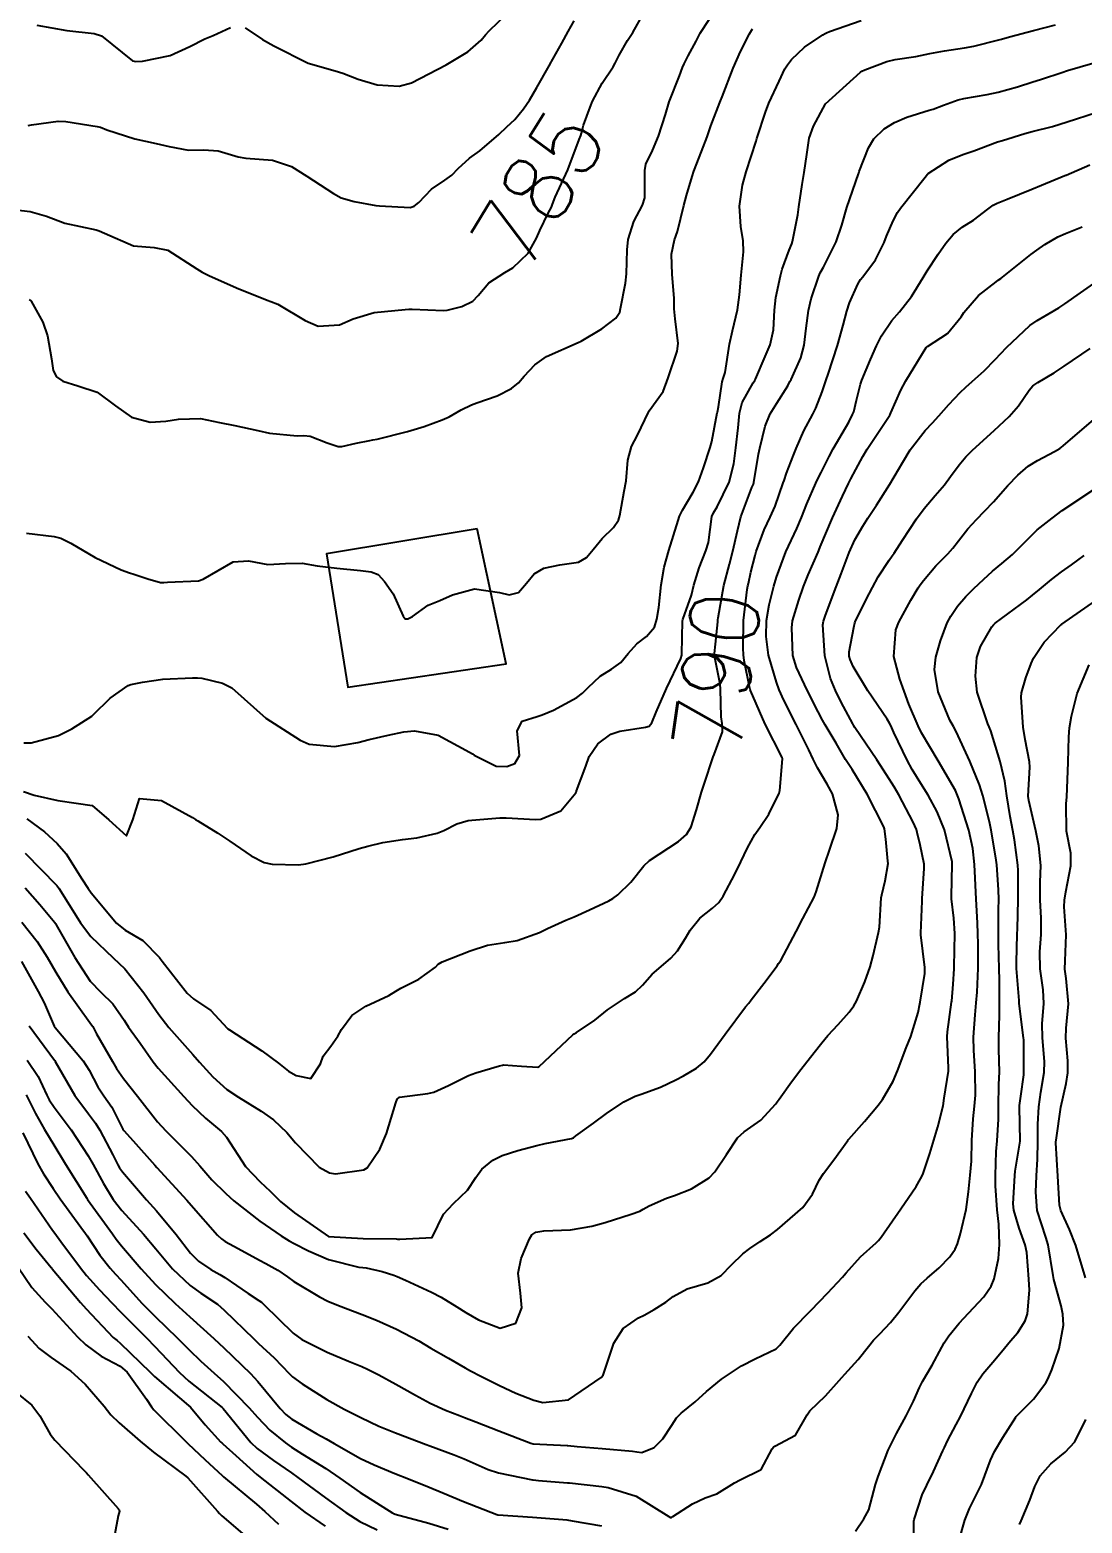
# Model space of a CAD drawing. Header units: metres. Extents: x 307586 to 320046, y 7427249 to 7434250.
# Drawn here: x 319297 to 319358, y 7429459.5 to 7429546.1 of the extents above; entities that cross this region are included whole.
import ezdxf
from ezdxf.enums import TextEntityAlignment as Align

# ---------------------------------------------------------------- set-up
doc = ezdxf.new("R2010")
doc.units = ezdxf.units.M
doc.header["$MEASUREMENT"] = 0
for name, color, linetype in [('Cotas', 45, 'Continuous'), ('Curvas de Nivel 1m', 11, 'Continuous'), ('Curvas de Nivel 5m', 15, 'Continuous'), ('Edificações', 30, 'Continuous')]:
    doc.layers.add(name, color=color, linetype=linetype)
doc.styles.add('Style-STANDARD', font='STANDARD.shx')

msp = doc.modelspace()

# ---------------------------------------------------------------- linework, layer by layer
at = {"layer": 'Curvas de Nivel 1m', "flags": 128}
for points, elevation in [([(319309.501, 7429546.205), (319310.501, 7429545.524), (319311.163, 7429545.165), (319313.153, 7429544.16), (319314.712, 7429543.7), (319315.147, 7429543.564), (319316.046, 7429543.219), (319317.141, 7429542.889), (319318.422, 7429542.815), (319319.142, 7429543.004), (319321.153, 7429544.06), (319322.394, 7429544.818), (319323.175, 7429545.49), (319323.425, 7429545.79), (319323.632, 7429546.033), (319325.198, 7429547.541)], 783), ([(319296.677, 7429504.755), (319297.086, 7429504.753), (319298.681, 7429505.17), (319299.445, 7429505.552), (319300.614, 7429506.301), (319300.658, 7429506.336), (319300.694, 7429506.372), (319301.671, 7429507.328), (319302.72, 7429508.075), (319302.867, 7429508.132), (319303.548, 7429508.268), (319304.725, 7429508.432), (319306.448, 7429508.51), (319306.726, 7429508.512), (319306.99, 7429508.491), (319308.188, 7429508.208), (319308.719, 7429507.935), (319310.693, 7429506.18), (319312.68, 7429504.894), (319313.202, 7429504.676), (319314.677, 7429504.542), (319316.029, 7429504.767), (319316.681, 7429504.936), (319317.782, 7429505.192), (319318.686, 7429505.381), (319319.317, 7429505.443), (319320.69, 7429505.185), (319322.504, 7429504.214), (319322.674, 7429504.099), (319322.76, 7429504.039), (319324.038, 7429503.391), (319324.667, 7429503.371), (319325.13, 7429503.544), (319325.39, 7429504.003), (319325.25, 7429505.449), (319325.55, 7429506.002), (319326.423, 7429506.276), (319326.707, 7429506.36), (319327.366, 7429506.637), (319328.717, 7429507.379), (319329.049, 7429507.627), (319329.38, 7429507.953), (319330.074, 7429508.602), (319330.734, 7429509.01), (319331.262, 7429509.411), (319331.695, 7429509.93), (319332.191, 7429510.486), (319332.758, 7429510.904), (319333.221, 7429511.458), (319333.359, 7429511.911), (319333.46, 7429512.59), (319333.595, 7429513.908), (319333.777, 7429514.936), (319334.055, 7429515.902), (319334.58, 7429517.634), (319334.673, 7429517.893), (319334.846, 7429518.231), (319335.453, 7429519.288), (319335.766, 7429519.881), (319336.056, 7429520.698), (319336.436, 7429521.875), (319336.544, 7429522.226), (319336.858, 7429523.871), (319336.867, 7429523.917), (319336.918, 7429524.233), (319337.132, 7429525.675), (319337.189, 7429525.866), (319337.303, 7429526.221), (319337.567, 7429527.861), (319337.737, 7429528.625), (319338.025, 7429529.854), (319338.134, 7429530.714), (319338.241, 7429531.852), (319338.382, 7429533.205), (319338.362, 7429533.85), (319338.221, 7429534.676), (319338.145, 7429535.854), (319338.312, 7429537.088), (319338.525, 7429537.848), (319339.101, 7429539.632), (319339.153, 7429539.789), (319339.165, 7429539.839), (319339.641, 7429541.319), (319339.841, 7429541.833), (319340.434, 7429543.115), (319340.77, 7429543.826), (319340.917, 7429544.063), (319341.161, 7429544.356), (319341.914, 7429545.07), (319342.971, 7429545.802), (319343.104, 7429545.881), (319343.184, 7429545.914), (319343.368, 7429545.98), (319345.191, 7429546.623)], 788), ([(319296.914, 7429540.544), (319297.106, 7429540.567), (319298.663, 7429540.781), (319299.109, 7429540.766), (319300.925, 7429540.483), (319301.105, 7429540.439), (319301.476, 7429540.296), (319303.098, 7429539.772), (319304.331, 7429539.497), (319305.094, 7429539.325), (319306.214, 7429539.116), (319307.092, 7429539.122), (319307.93, 7429539.06), (319309.088, 7429538.726), (319309.543, 7429538.651), (319311.086, 7429538.524), (319312.173, 7429538.169), (319313.074, 7429537.598), (319314.608, 7429536.589), (319315.056, 7429536.348), (319315.812, 7429536.122), (319317.06, 7429535.903), (319317.288, 7429535.878), (319319.059, 7429535.79), (319319.284, 7429535.854), (319319.559, 7429536.075), (319320.289, 7429536.849), (319321.076, 7429537.376), (319321.48, 7429537.655), (319321.847, 7429538.052), (319322.496, 7429538.639), (319323.093, 7429539.061), (319324.195, 7429540.024), (319324.662, 7429540.464), (319325.116, 7429540.891), (319325.635, 7429541.495), (319325.965, 7429542.002), (319326.392, 7429542.746), (319327.109, 7429543.99), (319327.126, 7429544.017), (319327.154, 7429544.066), (319327.842, 7429545.314), (319328.216, 7429545.98), (319328.566, 7429546.599)], 784), ([(319296.984, 7429530.449), (319297.088, 7429530.348), (319297.77, 7429529.137), (319298.034, 7429528.334), (319298.264, 7429527.009), (319298.363, 7429526.329), (319298.561, 7429525.958), (319298.927, 7429525.708), (319299.79, 7429525.445), (319300.921, 7429525.086), (319301.983, 7429524.289), (319302.906, 7429523.63), (319303.986, 7429523.346), (319304.904, 7429523.388), (319305.634, 7429523.515), (319306.906, 7429523.549), (319308.016, 7429523.325), (319308.902, 7429523.148), (319310.226, 7429522.86), (319310.898, 7429522.702), (319312.514, 7429522.547), (319312.897, 7429522.567), (319313.266, 7429522.523), (319314.254, 7429522.14), (319314.89, 7429521.922), (319315.097, 7429521.921), (319315.932, 7429522.12), (319316.73, 7429522.276), (319316.895, 7429522.304), (319317.149, 7429522.359), (319318.9, 7429522.802), (319319.877, 7429523.096), (319320.907, 7429523.466), (319321.312, 7429523.653), (319322.014, 7429524.049), (319322.617, 7429524.344), (319322.919, 7429524.454), (319324.091, 7429524.856), (319324.932, 7429525.285), (319325.334, 7429525.609), (319325.668, 7429526.003), (319326.282, 7429526.664), (319326.954, 7429527.141), (319328.803, 7429527.962), (319328.964, 7429528.036), (319330.171, 7429528.748), (319330.977, 7429529.358), (319331.199, 7429529.719), (319331.256, 7429529.937), (319331.546, 7429531.393), (319331.601, 7429531.934), (319331.631, 7429533.33), (319331.689, 7429533.933), (319332.011, 7429534.967), (319332.53, 7429535.925), (319332.648, 7429536.343), (319332.653, 7429537.924), (319332.719, 7429538.291), (319333.095, 7429539.089), (319333.456, 7429539.915), (319333.848, 7429541.183), (319334.06, 7429541.906), (319334.658, 7429543.408), (319334.846, 7429543.895), (319334.93, 7429544.12), (319335.163, 7429544.575), (319335.628, 7429545.433), (319335.873, 7429545.883), (319336.394, 7429546.675)], 786), ([(319296.646, 7429501.918), (319297.272, 7429501.712), (319298.639, 7429501.401), (319299.704, 7429501.242), (319300.635, 7429501.107), (319301.588, 7429500.29), (319302.614, 7429499.356), (319302.987, 7429500.275), (319303.382, 7429501.528), (319304.64, 7429501.409), (319306.438, 7429500.419), (319306.624, 7429500.306), (319306.752, 7429500.228), (319307.917, 7429499.512), (319308.611, 7429499.039), (319309.834, 7429498.188), (319310.597, 7429497.801), (319311.06, 7429497.711), (319312.596, 7429497.677), (319313.019, 7429497.731), (319314.603, 7429498.13), (319316.108, 7429498.615), (319316.609, 7429498.754), (319317.476, 7429498.962), (319318.614, 7429499.143), (319319.453, 7429499.233), (319320.617, 7429499.507), (319321.003, 7429499.672), (319321.761, 7429500.049), (319322.421, 7429500.247), (319322.626, 7429500.265), (319324.251, 7429500.393), (319324.629, 7429500.405), (319326.325, 7429500.296), (319326.628, 7429500.313), (319327.795, 7429500.813), (319328.651, 7429501.846), (319328.688, 7429501.924), (319328.701, 7429501.96), (319329.23, 7429503.391), (319329.437, 7429503.952), (319329.937, 7429504.695), (319330.693, 7429505.258), (319331.203, 7429505.428), (319332.699, 7429505.654), (319332.901, 7429505.716), (319333.068, 7429505.915), (319333.319, 7429506.521), (319333.912, 7429507.902), (319334.74, 7429509.639), (319334.804, 7429509.828), (319334.807, 7429509.889), (319334.849, 7429511.812), (319334.864, 7429511.889), (319335.355, 7429513.317), (319335.503, 7429513.883), (319335.8, 7429514.888), (319336.2, 7429515.876), (319336.337, 7429516.365), (319336.542, 7429517.873), (319336.629, 7429518.088), (319336.849, 7429518.431), (319337.538, 7429519.86), (319337.817, 7429520.918), (319337.936, 7429521.854), (319338.057, 7429523.006), (319338.144, 7429523.852), (319338.301, 7429524.471), (319338.94, 7429525.625), (319339.03, 7429525.751), (319339.078, 7429525.839), (319339.639, 7429527.15), (319339.917, 7429527.83), (319340.104, 7429528.696), (319340.175, 7429529.828), (319340.254, 7429530.567), (319340.512, 7429531.825), (319340.622, 7429532.218), (319341.028, 7429533.318), (319341.175, 7429533.675), (319341.22, 7429533.818), (319341.518, 7429535.353), (319341.587, 7429535.815), (319341.769, 7429537.12), (319341.892, 7429537.812), (319342.038, 7429538.866), (319342.183, 7429539.809), (319342.423, 7429540.497), (319343.133, 7429541.8), (319345.152, 7429543.636), (319345.233, 7429543.689), (319345.413, 7429543.767), (319346.675, 7429544.24), (319347.162, 7429544.357), (319348.355, 7429544.543), (319349.168, 7429544.703), (319350.016, 7429544.871), (319351.173, 7429545.044), (319351.726, 7429545.143), (319353.18, 7429545.502), (319353.319, 7429545.54), (319353.786, 7429545.671), (319355.187, 7429546.044), (319356.447, 7429546.381)], 789), ([(319296.821, 7429516.897), (319298.435, 7429516.709), (319298.817, 7429516.613), (319299.391, 7429516.314), (319300.805, 7429515.491), (319302.305, 7429514.778), (319302.796, 7429514.601), (319303.044, 7429514.525), (319303.855, 7429514.264), (319304.588, 7429514.05), (319304.791, 7429514.039), (319304.987, 7429514.052), (319306.792, 7429514.134), (319307.068, 7429514.226), (319308.803, 7429515.249), (319309.694, 7429515.301), (319310.802, 7429515.078), (319311.835, 7429515.138), (319312.803, 7429515.16), (319313.663, 7429515.008), (319314.8, 7429514.867), (319316.184, 7429514.731), (319316.798, 7429514.667), (319317.194, 7429514.501), (319317.578, 7429514.098), (319318.078, 7429513.382), (319318.651, 7429512.082), (319318.771, 7429511.944), (319318.92, 7429511.929), (319319.184, 7429512.076), (319320.11, 7429512.736), (319320.782, 7429512.993), (319321.511, 7429513.327), (319322.789, 7429513.68), (319324.235, 7429513.466), (319324.786, 7429513.327), (319325.337, 7429513.455), (319325.79, 7429514), (319326.25, 7429514.546), (319326.806, 7429514.872), (319327.726, 7429515.06), (319328.812, 7429515.226), (319329.278, 7429515.493), (319329.66, 7429515.952), (319330.18, 7429516.596), (319330.836, 7429517.223), (319331.125, 7429517.652), (319331.203, 7429517.936), (319331.461, 7429519.33), (319331.582, 7429519.933), (319331.681, 7429521.132), (319331.88, 7429521.93), (319332.238, 7429522.589), (319332.87, 7429523.92), (319332.886, 7429523.947), (319332.914, 7429523.997), (319333.714, 7429525.125), (319334.01, 7429525.904), (319334.521, 7429527.459), (319334.597, 7429527.895), (319334.411, 7429529.332), (319334.358, 7429529.899), (319334.361, 7429530.531), (319334.249, 7429531.901), (319334.193, 7429533.071), (319334.368, 7429533.9), (319334.541, 7429534.397), (319334.924, 7429535.892), (319335.069, 7429536.488), (319335.391, 7429537.575), (319335.496, 7429537.886), (319335.949, 7429539.027), (319336.274, 7429539.878), (319336.479, 7429540.51), (319336.995, 7429541.871), (319337.04, 7429541.965), (319337.136, 7429542.204), (319337.775, 7429543.864), (319338.202, 7429544.825), (319338.715, 7429545.855), (319338.889, 7429546.149)], 787), ([(319297.418, 7429546.348), (319299.17, 7429546.044), (319300.743, 7429545.881), (319301.167, 7429545.73), (319302.974, 7429544.282), (319303.153, 7429544.252), (319303.553, 7429544.274), (319305.156, 7429544.602), (319306.291, 7429545.109), (319307.166, 7429545.557), (319307.644, 7429545.75), (319308.645, 7429546.215)], 783), ([(319296.747, 7429498.348), (319298.575, 7429496.481), (319298.7, 7429496.319), (319298.936, 7429495.95), (319299.957, 7429494.306), (319300.545, 7429493.509), (319301.841, 7429492.287), (319302.523, 7429491.636), (319303.622, 7429490.259), (319304.49, 7429489.004), (319305.078, 7429488.244), (319306.46, 7429486.677), (319306.859, 7429486.224), (319307.619, 7429485.387), (319308.437, 7429484.649), (319309.116, 7429484.193), (319310.425, 7429483.4), (319311.145, 7429482.894), (319311.909, 7429482.158), (319312.404, 7429481.556), (319313.777, 7429480.136), (319314.38, 7429479.809), (319314.74, 7429479.766), (319316.382, 7429479.995), (319316.565, 7429480.107), (319317.3, 7429481.195), (319317.677, 7429482.091), (319318.23, 7429483.882), (319318.306, 7429484.082), (319318.434, 7429484.199), (319320.083, 7429484.417), (319320.437, 7429484.499), (319321.272, 7429484.878), (319322.447, 7429485.451), (319322.867, 7429485.608), (319324.243, 7429486.012), (319324.412, 7429486.062), (319324.464, 7429486.07), (319325.508, 7429486), (319326.462, 7429485.948), (319326.495, 7429485.956), (319326.54, 7429485.989), (319328.481, 7429487.815), (319328.561, 7429487.88), (319328.689, 7429487.958), (319329.768, 7429488.669), (319330.496, 7429489.26), (319331.481, 7429489.925), (319332.112, 7429490.313), (319332.515, 7429490.69), (319333.086, 7429491.342), (319333.729, 7429491.898), (319334.162, 7429492.269), (319334.541, 7429492.688), (319335.02, 7429493.414), (319335.285, 7429493.883), (319335.852, 7429494.588), (319336.572, 7429495.161), (319336.952, 7429495.49), (319337.198, 7429495.861), (319337.868, 7429497.123), (319338.227, 7429497.846), (319338.611, 7429498.664), (319339.032, 7429499.423), (319339.322, 7429499.833), (319339.846, 7429500.617), (319340.445, 7429501.822), (319340.485, 7429501.991), (319340.633, 7429503.82), (319340.606, 7429503.888), (319339.636, 7429505.831), (319338.782, 7429507.78), (319338.763, 7429507.84), (319338.724, 7429507.987), (319338.41, 7429509.515), (319338.372, 7429509.846), (319338.358, 7429510.237), (319338.383, 7429511.846), (319338.585, 7429513.637), (319338.626, 7429513.843), (319338.656, 7429513.981), (319338.805, 7429514.636), (319339.042, 7429515.616), (319339.11, 7429515.837), (319339.581, 7429517.087), (319339.919, 7429517.829), (319340.205, 7429518.471), (319340.679, 7429519.822), (319340.724, 7429519.962), (319340.871, 7429520.39), (319341.276, 7429521.427), (319341.434, 7429521.815), (319341.876, 7429522.838), (319342.386, 7429523.805), (319342.565, 7429524.157), (319342.932, 7429525.095), (319343.115, 7429525.623), (319343.173, 7429525.797), (319343.277, 7429526.126), (319343.83, 7429527.787), (319344.16, 7429528.967), (319344.354, 7429529.779), (319344.515, 7429530.253), (319345.006, 7429531.341), (319345.162, 7429531.618), (319345.281, 7429531.767), (319346.025, 7429532.758), (319346.52, 7429533.755), (319346.666, 7429534.126), (319347.052, 7429535.005), (319347.306, 7429535.5), (319347.471, 7429535.744), (319348.897, 7429537.538), (319349.042, 7429537.721), (319349.083, 7429537.758), (319350.275, 7429538.524), (319351.094, 7429538.851), (319351.728, 7429539.062), (319353.102, 7429539.583), (319353.375, 7429539.676), (319354.686, 7429540.079), (319355.111, 7429540.186), (319356.28, 7429540.479), (319357.124, 7429540.744), (319358.807, 7429541.282)], 791), ([(319296.74, 7429496.347), (319297.595, 7429495.366), (319298.459, 7429494.321), (319298.499, 7429494.267), (319298.552, 7429494.186), (319299.628, 7429492.309), (319300.512, 7429490.936), (319301.123, 7429490.291), (319301.828, 7429489.611), (319302.487, 7429488.673), (319302.743, 7429488.267), (319303.405, 7429487.324), (319304.168, 7429486.253), (319304.449, 7429485.89), (319305.932, 7429484.235), (319306.428, 7429483.714), (319307.191, 7429482.989), (319308.127, 7429482.204), (319308.408, 7429481.881), (319309.519, 7429480.189), (319310.374, 7429479.289), (319310.952, 7429478.755), (319311.536, 7429478.162), (319312.353, 7429477.496), (319314.333, 7429476.13), (319316.332, 7429476.005), (319318.238, 7429475.987), (319318.332, 7429475.976), (319318.45, 7429475.961), (319320.333, 7429476.06), (319320.984, 7429477.42), (319321.573, 7429478.042), (319322.371, 7429478.817), (319322.856, 7429479.547), (319323.213, 7429480.022), (319323.849, 7429480.558), (319324.395, 7429480.818), (319325.3, 7429481.101), (319326.404, 7429481.409), (319326.882, 7429481.507), (319328.41, 7429481.798), (319328.517, 7429481.853), (319328.657, 7429481.958), (319329.681, 7429482.687), (319330.426, 7429483.249), (319331.444, 7429483.925), (319332.099, 7429484.254), (319332.44, 7429484.37), (319333.571, 7429484.774), (319334.453, 7429485.2), (319334.907, 7429485.434), (319335.647, 7429485.878), (319336.093, 7429486.248), (319336.471, 7429486.698), (319337.303, 7429487.858), (319338.499, 7429489.446), (319338.679, 7429489.661), (319338.825, 7429489.837), (319339.56, 7429490.787), (319340.319, 7429491.822), (319340.412, 7429491.943), (319340.536, 7429492.132), (319341.432, 7429493.807), (319341.814, 7429494.552), (319342.461, 7429495.792), (319342.586, 7429496.099), (319343.099, 7429497.793), (319343.353, 7429498.531), (319343.787, 7429499.783), (319343.852, 7429500.564), (319343.523, 7429501.787), (319343.222, 7429502.355), (319342.668, 7429503.305), (319342.412, 7429503.803), (319342.156, 7429504.331), (319341.42, 7429505.813), (319340.717, 7429507.211), (319340.443, 7429507.823), (319340.286, 7429508.265), (319339.827, 7429509.829), (319339.682, 7429510.908), (319339.716, 7429511.831), (319339.864, 7429512.748), (319340.129, 7429513.827), (319340.283, 7429514.342), (319340.823, 7429515.82), (319341.474, 7429517.176), (319341.737, 7429517.811), (319342.048, 7429518.611), (319342.568, 7429519.803), (319342.662, 7429520.006), (319342.872, 7429520.42), (319343.333, 7429521.347), (319343.567, 7429521.79), (319344.47, 7429523.338), (319344.701, 7429523.773), (319344.759, 7429523.928), (319344.926, 7429524.615), (319345.16, 7429525.547), (319345.234, 7429525.767), (319345.743, 7429526.974), (319346.078, 7429527.759), (319346.375, 7429528.35), (319346.978, 7429529.229), (319347.419, 7429529.743), (319348.109, 7429530.62), (319348.788, 7429531.723), (319349.017, 7429532.108), (319349.66, 7429533.081), (319350.103, 7429533.709), (319350.524, 7429534.222), (319351.047, 7429534.635), (319351.695, 7429535.052), (319352.532, 7429535.685), (319352.837, 7429535.91), (319353.066, 7429536.027), (319353.658, 7429536.261), (319355.075, 7429536.848), (319355.641, 7429537.081), (319356.996, 7429537.631), (319357.06, 7429537.654), (319357.083, 7429537.665), (319358.453, 7429538.249)], 792), ([(319296.553, 7429494.35), (319297.435, 7429493.23), (319298.025, 7429492.328), (319298.52, 7429491.451), (319299.216, 7429490.313), (319300.485, 7429488.536), (319300.59, 7429488.404), (319300.665, 7429488.297), (319300.888, 7429487.883), (319301.799, 7429486.28), (319302.043, 7429485.87), (319302.443, 7429485.286), (319303.247, 7429484.262), (319304.418, 7429482.779), (319304.903, 7429482.245), (319306.391, 7429480.768), (319306.873, 7429480.223), (319307.572, 7429479.41), (319308.367, 7429478.614), (319308.834, 7429478.195), (319310.345, 7429477.005), (319311.574, 7429476.161), (319312.044, 7429475.868), (319312.329, 7429475.717), (319313.166, 7429475.3), (319314.32, 7429474.798), (319316.076, 7429474.352), (319316.315, 7429474.328), (319316.514, 7429474.306), (319317.438, 7429474.093), (319318.112, 7429473.884), (319318.31, 7429473.807), (319318.79, 7429473.593), (319320.301, 7429472.905), (319320.851, 7429472.604), (319321.757, 7429472.038), (319322.288, 7429471.719), (319323.017, 7429471.287), (319324.275, 7429470.812), (319325.179, 7429471.102), (319325.537, 7429471.998), (319325.452, 7429472.848), (319325.313, 7429474), (319325.484, 7429474.84), (319325.968, 7429475.994), (319326.11, 7429476.228), (319326.347, 7429476.373), (319326.811, 7429476.446), (319328.348, 7429476.509), (319329.577, 7429476.722), (319330.353, 7429476.942), (319331.86, 7429477.419), (319332.36, 7429477.598), (319332.563, 7429477.706), (319332.904, 7429477.905), (319333.912, 7429478.35), (319334.369, 7429478.499), (319335.369, 7429478.883), (319336.38, 7429479.531), (319336.715, 7429479.865), (319337.382, 7429480.871), (319338.023, 7429481.846), (319338.416, 7429482.185), (319339.377, 7429482.877), (319340.257, 7429483.822), (319340.33, 7429483.925), (319340.437, 7429484.088), (319341.161, 7429485.101), (319341.699, 7429485.801), (319342.473, 7429486.793), (319342.908, 7429487.357), (319343.267, 7429487.782), (319343.859, 7429488.406), (319344.496, 7429489.124), (319344.769, 7429489.498), (319344.92, 7429489.766), (319345.398, 7429490.883), (319345.717, 7429491.758), (319345.884, 7429492.412), (319346.202, 7429493.754), (319346.252, 7429494.059), (319346.36, 7429495.752), (319346.398, 7429495.939), (319346.593, 7429496.753), (319346.752, 7429497.748), (319346.748, 7429497.891), (319346.617, 7429499.164), (319346.543, 7429499.751), (319346.504, 7429499.871), (319345.55, 7429501.761), (319344.667, 7429503.2), (319344.437, 7429503.54), (319344.289, 7429503.776), (319343.739, 7429504.732), (319343.106, 7429505.794), (319342.961, 7429506.052), (319342.71, 7429506.539), (319342.065, 7429507.807), (319341.444, 7429509.105), (319341.239, 7429509.815), (319341.17, 7429511.413), (319341.223, 7429511.816), (319341.576, 7429513.021), (319341.858, 7429513.809), (319342.131, 7429514.479), (319342.693, 7429515.801), (319342.733, 7429515.891), (319342.826, 7429516.118), (319343.541, 7429517.79), (319344.119, 7429519.044), (319344.468, 7429519.776), (319344.594, 7429520.047), (319344.875, 7429520.597), (319345.297, 7429521.356), (319345.54, 7429521.764), (319346.081, 7429522.578), (319346.864, 7429523.75), (319346.88, 7429523.783), (319346.915, 7429523.872), (319347.493, 7429525.184), (319347.784, 7429525.737), (319348.962, 7429527.67), (319348.989, 7429527.694), (319349.03, 7429527.719), (319350.206, 7429528.472), (319350.98, 7429529.443), (319351.079, 7429529.602), (319351.143, 7429529.698), (319352.001, 7429530.687), (319353.01, 7429531.482), (319353.127, 7429531.563), (319353.28, 7429531.676), (319355.027, 7429533.052), (319355.367, 7429533.309), (319355.843, 7429533.642), (319356.593, 7429534.081), (319357.043, 7429534.278), (319358.007, 7429534.657)], 793), ([(319296.529, 7429492.059), (319297.509, 7429490.335), (319297.841, 7429489.674), (319298.436, 7429488.321), (319298.482, 7429488.248), (319300.102, 7429486.304), (319300.448, 7429485.766), (319300.95, 7429484.805), (319301.303, 7429484.287), (319301.765, 7429483.619), (319302.414, 7429482.356), (319302.463, 7429482.27), (319303.002, 7429481.666), (319304.267, 7429480.251), (319304.382, 7429480.126), (319306.108, 7429478.233), (319306.359, 7429477.948), (319307.891, 7429476.207), (319308.117, 7429475.989), (319308.329, 7429475.842), (319309.091, 7429475.427), (319310.319, 7429474.761), (319310.692, 7429474.55), (319311.385, 7429474.164), (319311.942, 7429473.788), (319312.307, 7429473.517), (319313.799, 7429472.634), (319314.295, 7429472.384), (319314.909, 7429472.124), (319316.285, 7429471.594), (319317.112, 7429471.266), (319318.273, 7429470.755), (319319.554, 7429470.067), (319320.259, 7429469.658), (319321.28, 7429469.071), (319322.248, 7429468.516), (319322.555, 7429468.336), (319323.155, 7429468.021), (319324.235, 7429467.482), (319325.184, 7429467.05), (319326.229, 7429466.634), (319326.737, 7429466.491), (319328.23, 7429466.659), (319330.132, 7429467.941), (319330.244, 7429468.081), (319330.862, 7429469.931), (319331.403, 7429470.796), (319332.285, 7429471.399), (319332.624, 7429471.57), (319333.2, 7429471.901), (319333.873, 7429472.319), (319334.301, 7429472.648), (319335.102, 7429473.085), (319336.309, 7429473.436), (319337.079, 7429473.859), (319337.685, 7429474.487), (319338.332, 7429475.111), (319338.749, 7429475.423), (319339.35, 7429475.83), (319339.946, 7429476.225), (319340.35, 7429476.53), (319341.811, 7429477.798), (319342.371, 7429478.574), (319342.769, 7429479.396), (319343.008, 7429479.784), (319343.61, 7429480.562), (319344.412, 7429481.689), (319344.447, 7429481.735), (319344.473, 7429481.769), (319345.391, 7429482.793), (319346.198, 7429483.752), (319346.3, 7429483.886), (319346.438, 7429484.063), (319347.057, 7429485.138), (319347.295, 7429485.738), (319347.804, 7429487.058), (319348.067, 7429487.726), (319348.497, 7429489.112), (319348.598, 7429489.623), (319348.616, 7429489.719), (319348.88, 7429491.365), (319348.887, 7429491.716), (319348.66, 7429493.611), (319348.657, 7429493.719), (319348.73, 7429495.569), (319348.735, 7429495.718), (319348.85, 7429497.468), (319348.837, 7429497.718), (319348.614, 7429498.84), (319348.448, 7429499.55), (319348.393, 7429499.723), (319348.212, 7429500.144), (319347.368, 7429501.739), (319347.104, 7429502.19), (319346.664, 7429502.888), (319346.096, 7429503.756), (319344.826, 7429505.644), (319344.746, 7429505.77), (319344.704, 7429505.838), (319344.043, 7429507.107), (319343.707, 7429507.785), (319343.417, 7429508.477), (319343.085, 7429509.795), (319342.972, 7429511.595), (319343.004, 7429511.797), (319343.122, 7429512.141), (319343.746, 7429513.786), (319344.036, 7429514.55), (319344.503, 7429515.775), (319344.83, 7429516.509), (319345.293, 7429517.311), (319345.584, 7429517.763), (319346.083, 7429518.526), (319346.863, 7429519.75), (319347.601, 7429521.021), (319348.041, 7429521.733), (319348.904, 7429522.857), (319349.323, 7429523.301), (319349.704, 7429523.712), (319350.265, 7429524.364), (319350.933, 7429525.054), (319351.262, 7429525.373), (319351.622, 7429525.693), (319352.317, 7429526.318), (319352.956, 7429526.975), (319353.623, 7429527.67), (319354.976, 7429528.934), (319355.386, 7429529.239), (319356.08, 7429529.639), (319356.649, 7429529.972), (319356.991, 7429530.197), (319359.013, 7429531.6)], 794), ([(319296.861, 7429486.344), (319297.507, 7429485.397), (319298.011, 7429484.326), (319298.146, 7429484.04), (319298.426, 7429483.616), (319299.405, 7429482.31), (319300.391, 7429480.807), (319300.681, 7429480.296), (319301.289, 7429479.204), (319301.852, 7429478.278), (319302.353, 7429477.623), (319303.598, 7429476.257), (319304.324, 7429475.403), (319305.283, 7429474.24), (319306.303, 7429473.275), (319306.921, 7429472.843), (319307.883, 7429472.206), (319308.288, 7429471.862), (319309.991, 7429470.183), (319310.26, 7429469.926), (319311.167, 7429469.081), (319312.066, 7429468.153), (319312.24, 7429467.985), (319312.801, 7429467.578), (319314.221, 7429466.677), (319315.229, 7429466.12), (319316.208, 7429465.622), (319317.243, 7429465.134), (319318.2, 7429464.738), (319319.994, 7429464.062), (319320.192, 7429463.988), (319321.613, 7429463.465), (319322.185, 7429463.231), (319323.571, 7429462.624), (319324.177, 7429462.419), (319326.146, 7429462.017), (319326.173, 7429462.012), (319326.193, 7429462.009), (319326.504, 7429461.985), (319328.171, 7429461.851), (319328.289, 7429461.841), (319330.168, 7429461.633), (319330.525, 7429461.577), (319332.16, 7429461.06), (319334.049, 7429459.891), (319334.142, 7429459.832), (319334.195, 7429459.837), (319334.28, 7429459.889), (319335.415, 7429460.617), (319336.159, 7429460.966), (319336.823, 7429461.2), (319337.857, 7429461.845), (319338.175, 7429462.008), (319339.39, 7429462.619), (319340.043, 7429463.821), (319340.104, 7429463.911), (319340.195, 7429463.965), (319341.392, 7429464.615), (319342.07, 7429465.792), (319342.225, 7429466.015), (319343.129, 7429466.886), (319343.914, 7429467.773), (319344.067, 7429467.95), (319344.247, 7429468.139), (319345.027, 7429468.991), (319345.625, 7429469.756), (319345.915, 7429470.107), (319346.274, 7429470.476), (319346.892, 7429471.133), (319347.37, 7429471.734), (319348.305, 7429472.973), (319348.649, 7429473.377), (319349.015, 7429473.713), (319349.717, 7429474.311), (319350.332, 7429474.95), (319350.649, 7429475.385), (319350.779, 7429475.693), (319350.957, 7429476.299), (319351.282, 7429477.686), (319351.412, 7429478.723), (319351.519, 7429479.683), (319351.582, 7429480.496), (319351.603, 7429481.682), (319351.689, 7429482.945), (319351.769, 7429483.68), (319351.811, 7429484.311), (319351.795, 7429485.68), (319351.729, 7429486.935), (319351.713, 7429487.682), (319351.794, 7429488.978), (319351.859, 7429489.68), (319351.908, 7429490.283), (319351.97, 7429491.678), (319351.968, 7429493.1), (319351.953, 7429493.679), (319351.926, 7429494.316), (319351.863, 7429495.681), (319351.806, 7429496.899), (319351.769, 7429497.688), (319351.673, 7429498.628), (319351.437, 7429499.692), (319350.844, 7429501.504), (319350.778, 7429501.699), (319350.656, 7429501.978), (319349.665, 7429503.71), (319348.697, 7429505.319), (319348.499, 7429505.723), (319347.963, 7429506.979), (319347.676, 7429507.736), (319347.436, 7429508.445), (319347.094, 7429509.745), (319347.212, 7429511.298), (319347.383, 7429511.741), (319348.068, 7429513.013), (319348.494, 7429513.724), (319348.614, 7429513.904), (319348.799, 7429514.154), (319349.524, 7429515.001), (319350.207, 7429515.706), (319350.5, 7429516.03), (319350.83, 7429516.456), (319351.383, 7429517.149), (319351.872, 7429517.69), (319352.35, 7429518.182), (319352.853, 7429518.727), (319353.696, 7429519.668), (319354.268, 7429520.263), (319354.88, 7429520.782), (319355.412, 7429521.117), (319356.401, 7429521.635), (319356.711, 7429521.815), (319356.896, 7429521.965), (319358.806, 7429523.602)], 796), ([(319344.856, 7429459.043), (319345.353, 7429459.758), (319345.629, 7429460.277), (319346.032, 7429461.751), (319346.061, 7429461.865), (319346.178, 7429462.211), (319346.761, 7429463.741), (319347.239, 7429464.703), (319347.803, 7429465.726), (319348.232, 7429466.584), (319348.582, 7429467.374), (319348.754, 7429467.715), (319349.302, 7429468.659), (319349.868, 7429469.704), (319350.01, 7429469.96), (319350.273, 7429470.359), (319350.87, 7429471.105), (319351.405, 7429471.683), (319352.302, 7429472.623), (319352.735, 7429473.239), (319352.897, 7429473.664), (319353.143, 7429474.85), (319353.216, 7429475.661), (319353.171, 7429476.846), (319353.072, 7429477.663), (319352.977, 7429479.064), (319352.982, 7429479.664), (319353.024, 7429481.044), (319353.066, 7429481.663), (319353.154, 7429482.935), (319353.159, 7429483.663), (319353.179, 7429484.935), (319353.205, 7429485.663), (319353.178, 7429486.961), (319353.18, 7429487.663), (319353.206, 7429488.953), (319353.207, 7429489.663), (319353.202, 7429490.984), (319353.189, 7429491.663), (319353.151, 7429493.06), (319353.149, 7429493.664), (319353.159, 7429495.079), (319353.168, 7429495.664), (319353.156, 7429496.232), (319353.056, 7429497.673), (319353.005, 7429498.072), (319352.732, 7429499.678), (319352.63, 7429500.174), (319352.244, 7429501.684), (319352.042, 7429502.304), (319351.5, 7429503.692), (319350.699, 7429505.406), (319350.544, 7429505.702), (319350.341, 7429506.069), (319349.648, 7429507.711), (319349.443, 7429509.006), (319349.522, 7429509.712), (319349.799, 7429510.668), (319350.187, 7429511.706), (319350.383, 7429512.098), (319350.783, 7429512.665), (319351.258, 7429513.225), (319351.72, 7429513.691), (319352.278, 7429514.208), (319352.808, 7429514.699), (319353.345, 7429515.142), (319353.966, 7429515.663), (319354.832, 7429516.543), (319355.389, 7429517.093), (319356.094, 7429517.637), (319356.518, 7429517.962), (319356.849, 7429518.218), (319358.739, 7429519.47)], 797), ([(319348.226, 7429457.719), (319348.245, 7429459.616), (319348.262, 7429459.719), (319348.735, 7429461.143), (319348.991, 7429461.712), (319349.391, 7429462.498), (319349.934, 7429463.703), (319350.015, 7429463.882), (319350.201, 7429464.268), (319350.692, 7429465.216), (319350.942, 7429465.689), (319351.587, 7429467.03), (319351.918, 7429467.675), (319352.248, 7429468.156), (319352.943, 7429468.976), (319353.501, 7429469.658), (319353.856, 7429470.067), (319354.277, 7429470.56), (319354.702, 7429471.23), (319354.832, 7429471.645), (319354.946, 7429473.004), (319354.916, 7429473.644), (319354.788, 7429475.194), (319354.698, 7429475.646), (319354.353, 7429476.617), (319354.035, 7429477.653), (319353.998, 7429478.022), (319354.096, 7429479.653), (319354.122, 7429479.917), (319354.413, 7429481.65), (319354.363, 7429483.651), (319354.366, 7429483.719), (319354.442, 7429484.254), (319354.614, 7429485.495), (319354.629, 7429485.648), (319354.612, 7429487.519), (319354.605, 7429487.649), (319354.492, 7429488.553), (319354.359, 7429489.651), (319354.348, 7429489.809), (319354.199, 7429491.653), (319354.186, 7429492.004), (319354.232, 7429493.653), (319354.245, 7429493.965), (319354.289, 7429495.653), (319354.289, 7429497.342), (319354.27, 7429497.655), (319354.078, 7429499.118), (319353.989, 7429499.66), (319353.826, 7429500.471), (319353.636, 7429501.665), (319353.521, 7429502.526), (319353.252, 7429503.671), (319352.699, 7429505.446), (319352.611, 7429505.681), (319352.535, 7429505.852), (319351.909, 7429507.688), (319351.819, 7429508.602), (319351.902, 7429509.688), (319352.107, 7429510.333), (319352.77, 7429511.47), (319352.861, 7429511.589), (319352.961, 7429511.677), (319354.787, 7429513.037), (319355.128, 7429513.309), (319355.528, 7429513.643), (319356.226, 7429514.211), (319356.808, 7429514.651), (319357.377, 7429515.059), (319358.109, 7429515.611)], 798), ([(319350.826, 7429458.385), (319351.207, 7429459.684), (319351.478, 7429460.355), (319352.137, 7429461.671), (319352.174, 7429461.755), (319352.695, 7429463.158), (319352.926, 7429463.663), (319353.402, 7429464.461), (319354.159, 7429465.651), (319354.184, 7429465.69), (319354.224, 7429465.729), (319355.187, 7429466.687), (319355.887, 7429467.634), (319356.015, 7429467.862), (319356.25, 7429468.385), (319356.668, 7429469.624), (319356.922, 7429470.982), (319356.884, 7429471.621), (319356.777, 7429472.102), (319356.357, 7429473.629), (319356.316, 7429473.859), (319356.029, 7429475.633), (319355.887, 7429476.095), (319355.402, 7429477.64), (319355.311, 7429478.703), (319355.357, 7429479.64), (319355.42, 7429480.617), (319355.435, 7429481.64), (319355.43, 7429482.633), (319355.485, 7429483.639), (319355.601, 7429484.483), (319355.807, 7429485.637), (319355.826, 7429486.28), (319355.699, 7429487.638), (319355.677, 7429488.452), (319355.775, 7429489.637), (319355.734, 7429490.418), (319355.573, 7429491.64), (319355.556, 7429492.627), (319355.616, 7429493.639), (319355.626, 7429494.581), (319355.571, 7429495.64), (319355.571, 7429496.662), (319355.598, 7429497.64), (319355.486, 7429498.77), (319355.309, 7429499.643), (319354.901, 7429501.396), (319354.877, 7429501.648), (319354.977, 7429503.339), (319354.958, 7429503.647), (319354.692, 7429504.943), (319354.585, 7429505.652), (319354.464, 7429507.398), (319354.48, 7429507.654), (319354.732, 7429508.512), (319355.047, 7429509.34), (319355.182, 7429509.646), (319355.808, 7429510.589), (319356.772, 7429511.594), (319356.791, 7429511.612), (319356.817, 7429511.629), (319358.787, 7429512.997)], 799), ([(319296.813, 7429484.344), (319297.336, 7429483.251), (319297.859, 7429482.328), (319298.4, 7429481.432), (319299.092, 7429480.313), (319300.314, 7429478.349), (319300.348, 7429478.3), (319300.363, 7429478.276), (319301.802, 7429476.278), (319302.025, 7429475.97), (319302.326, 7429475.591), (319303.47, 7429474.258), (319304.304, 7429473.347), (319305.441, 7429472.239), (319306.282, 7429471.474), (319307.687, 7429470.209), (319307.986, 7429469.93), (319308.258, 7429469.674), (319309.798, 7429468.184), (319310.236, 7429467.708), (319311.521, 7429466.16), (319311.858, 7429465.804), (319312.207, 7429465.538), (319313.646, 7429464.688), (319314.196, 7429464.39), (319314.647, 7429464.125), (319316.184, 7429463.261), (319316.977, 7429462.894), (319318.176, 7429462.386), (319318.955, 7429462.072), (319320.166, 7429461.598), (319320.945, 7429461.265), (319322.154, 7429460.756), (319324.081, 7429460.011), (319324.143, 7429459.991), (319324.165, 7429459.988), (319326.142, 7429459.854), (319327.897, 7429459.72), (319328.14, 7429459.69), (319328.455, 7429459.641), (319330.137, 7429459.34)], 797), ([(319296.62, 7429482.136), (319297.489, 7429480.333), (319297.815, 7429479.766), (319298.369, 7429478.914), (319298.778, 7429478.316), (319299.974, 7429476.668), (319300.245, 7429476.301), (319300.332, 7429476.169), (319301.082, 7429475.05), (319301.68, 7429474.279), (319301.98, 7429473.945), (319302.306, 7429473.583), (319303.516, 7429472.258), (319304.281, 7429471.486), (319305.582, 7429470.237), (319306.256, 7429469.556), (319306.922, 7429468.892), (319307.691, 7429468.208), (319308.236, 7429467.718), (319309.722, 7429466.185), (319310.208, 7429465.642), (319310.933, 7429464.902), (319311.831, 7429464.155), (319312.042, 7429464.003), (319312.19, 7429463.901), (319312.826, 7429463.504), (319314.178, 7429462.667), (319314.98, 7429462.122), (319316.161, 7429461.291), (319318.056, 7429460.081), (319318.114, 7429460.052), (319318.143, 7429460.041), (319318.198, 7429460.024), (319320.137, 7429459.511), (319321.256, 7429459.165)], 798), ([(319296.773, 7429478.75), (319297.049, 7429478.34), (319298.336, 7429476.495), (319298.457, 7429476.319), (319298.816, 7429475.827), (319299.952, 7429474.304), (319300.309, 7429473.866), (319301.053, 7429473.041), (319301.765, 7429472.278), (319302.285, 7429471.741), (319303.77, 7429470.255), (319304.258, 7429469.744), (319305.682, 7429468.236), (319306.235, 7429467.733), (319308.171, 7429466.201), (319308.192, 7429466.18), (319308.212, 7429466.157), (319309.827, 7429464.184), (319310.189, 7429463.834), (319311.147, 7429463.13), (319312.176, 7429462.415), (319312.556, 7429462.146), (319314.156, 7429460.98), (319315.32, 7429460.118), (319316.138, 7429459.598), (319317.151, 7429459.113)], 799), ([(319296.313, 7429474.373), (319297.13, 7429473.166), (319297.91, 7429472.326), (319298.287, 7429471.934), (319299.772, 7429470.305), (319300.258, 7429469.835), (319301.149, 7429469.183), (319302.246, 7429468.611), (319302.656, 7429468.266), (319303.78, 7429466.694), (319304.066, 7429466.251), (319304.211, 7429466.078), (319306.06, 7429464.231), (319306.192, 7429464.106), (319307.158, 7429463.19), (319308.173, 7429462.255), (319308.241, 7429462.199), (319310.149, 7429460.615), (319310.632, 7429460.173), (319311.42, 7429459.445)], 801), ([(319296.901, 7429470.34), (319297.557, 7429469.632), (319298.251, 7429469.112), (319299.402, 7429468.308), (319300.232, 7429467.563), (319301.327, 7429466.283), (319301.72, 7429465.789), (319302.203, 7429465.317), (319303.413, 7429464.258), (319304.187, 7429463.622), (319306.067, 7429462.231), (319306.172, 7429462.138), (319307.883, 7429460.204), (319308.005, 7429460.066), (319308.14, 7429459.937), (319309.875, 7429458.433)], 802), ([(319296.224, 7429467.076), (319297.138, 7429466.336), (319297.599, 7429465.721), (319298.196, 7429464.667), (319298.467, 7429464.317), (319300.175, 7429462.549), (319300.292, 7429462.416), (319300.397, 7429462.297), (319302.144, 7429460.354), (319302.194, 7429460.269), (319302.215, 7429460.196), (319302.139, 7429459.927), (319301.827, 7429458.274)], 803)]:
    msp.add_lwpolyline(points, dxfattribs=dict(at, elevation=elevation))
at = {"layer": 'Curvas de Nivel 5m', "flags": 128}
for points, elevation in [([(319295.7, 7429535.71), (319297.045, 7429535.547), (319297.984, 7429535.278), (319299.038, 7429534.877), (319300.856, 7429534.48), (319301.034, 7429534.44), (319301.344, 7429534.297), (319303.026, 7429533.564), (319304.221, 7429533.459), (319305.023, 7429533.306), (319306.703, 7429532.233), (319307.01, 7429532.03), (319307.397, 7429531.834), (319308.997, 7429531.121), (319310.764, 7429530.404), (319310.985, 7429530.328), (319311.393, 7429530.176), (319312.974, 7429529.229), (319313.717, 7429528.896), (319314.971, 7429528.975), (319315.759, 7429529.338), (319316.979, 7429529.698), (319318.767, 7429529.87), (319318.981, 7429529.884), (319319.17, 7429529.889), (319320.98, 7429529.81), (319321.208, 7429529.83), (319322.046, 7429530.049), (319322.683, 7429530.347), (319322.992, 7429530.673), (319323.613, 7429531.422), (319324.54, 7429532.017), (319325.016, 7429532.291), (319325.894, 7429533.132), (319326.379, 7429533.997), (319326.58, 7429534.455), (319327.055, 7429535.451), (319327.239, 7429535.809), (319327.311, 7429535.986), (319327.466, 7429536.383), (319328.19, 7429537.973), (319328.854, 7429539.717), (319328.941, 7429539.962), (319328.983, 7429540.084), (319329.112, 7429540.552), (319329.488, 7429541.596), (319329.633, 7429541.955), (319330.193, 7429542.999), (319330.818, 7429543.945), (319330.939, 7429544.161), (319331.163, 7429544.619), (319331.652, 7429545.459), (319331.958, 7429545.932), (319332.402, 7429546.716)], 785), ([(319296.848, 7429500.347), (319297.873, 7429499.588), (319298.609, 7429498.903), (319299.121, 7429498.315), (319300.033, 7429496.854), (319300.39, 7429496.302), (319300.57, 7429496.05), (319302.031, 7429494.285), (319302.549, 7429493.894), (319303.567, 7429493.288), (319304.533, 7429492.295), (319304.571, 7429492.25), (319304.695, 7429492.084), (319306.144, 7429490.234), (319306.5, 7429489.908), (319307.509, 7429489.231), (319308.446, 7429488.201), (319308.482, 7429488.162), (319308.583, 7429488.098), (319310.464, 7429486.894), (319311.419, 7429486.166), (319312.006, 7429485.714), (319312.446, 7429485.464), (319313.293, 7429485.293), (319313.864, 7429486.136), (319314.023, 7429486.571), (319314.468, 7429487.151), (319314.867, 7429487.736), (319315.076, 7429488.124), (319315.67, 7429488.939), (319316.497, 7429489.476), (319317.815, 7429490.09), (319318.235, 7429490.356), (319318.51, 7429490.524), (319319.552, 7429491.036), (319320.528, 7429491.746), (319320.681, 7429491.908), (319320.912, 7429492.054), (319322.54, 7429492.694), (319323.541, 7429493.018), (319324.545, 7429493.175), (319325.265, 7429493.284), (319326.551, 7429493.751), (319327.026, 7429493.983), (319328.07, 7429494.458), (319328.564, 7429494.666), (319329.453, 7429495.068), (319330.578, 7429495.58), (319330.804, 7429495.713), (319331.094, 7429495.935), (319331.844, 7429496.674), (319332.6, 7429497.615), (319332.933, 7429497.915), (319334.614, 7429499.029), (319335.069, 7429499.435), (319335.35, 7429499.883), (319335.656, 7429500.861), (319335.937, 7429501.877), (319336.117, 7429502.417), (319336.591, 7429503.871), (319336.613, 7429503.932), (319336.676, 7429504.067), (319337.167, 7429505.392), (319337.141, 7429505.863), (319337.087, 7429506.245), (319337.044, 7429507.865), (319337.016, 7429508.156), (319336.74, 7429509.597), (319336.69, 7429509.871), (319336.689, 7429509.926), (319336.752, 7429510.476), (319336.883, 7429511.757), (319336.891, 7429511.868), (319336.903, 7429511.997), (319337.233, 7429513.863), (319337.563, 7429515.107), (319337.765, 7429515.856), (319338.026, 7429517.043), (319338.227, 7429517.849), (319338.86, 7429519.549), (319338.949, 7429519.752), (319338.975, 7429519.839), (319339.25, 7429521.473), (319339.324, 7429521.836), (319339.624, 7429523.115), (319339.926, 7429523.83), (319340.312, 7429524.436), (319340.937, 7429525.449), (319341.069, 7429525.691), (319341.137, 7429525.818), (319341.696, 7429527.072), (319341.897, 7429527.811), (319342.003, 7429528.779), (319342.134, 7429529.808), (319342.303, 7429530.497), (319342.744, 7429531.803), (319342.827, 7429531.99), (319343.018, 7429532.333), (319343.752, 7429533.789), (319344.073, 7429534.76), (319344.369, 7429535.78), (319345.038, 7429537.726), (319345.053, 7429537.77), (319345.084, 7429537.871), (319345.621, 7429539.242), (319345.928, 7429539.762), (319346.52, 7429540.348), (319347.117, 7429540.719), (319347.836, 7429541.026), (319349.128, 7429541.42), (319349.361, 7429541.486), (319349.965, 7429541.712), (319350.813, 7429542.027), (319351.137, 7429542.11), (319352.499, 7429542.327), (319353.141, 7429542.464), (319354.257, 7429542.776), (319355.147, 7429543.062), (319355.583, 7429543.211), (319356.873, 7429543.633), (319357.086, 7429543.698), (319357.154, 7429543.721), (319358.62, 7429544.149)], 790), ([(319296.98, 7429488.343), (319298.453, 7429486.342), (319298.468, 7429486.32), (319298.492, 7429486.28), (319299.621, 7429484.308), (319300.422, 7429483.232), (319300.826, 7429482.703), (319301.072, 7429482.29), (319301.82, 7429480.85), (319302.125, 7429480.274), (319302.217, 7429480.108), (319302.379, 7429479.867), (319303.773, 7429478.256), (319304.353, 7429477.608), (319305.492, 7429476.238), (319306.322, 7429475.166), (319306.786, 7429474.691), (319307.498, 7429474.212), (319308.027, 7429473.922), (319308.308, 7429473.747), (319309.666, 7429472.82), (319310.295, 7429472.42), (319310.435, 7429472.318), (319310.582, 7429472.176), (319312.268, 7429470.514), (319312.781, 7429470.145), (319314.256, 7429469.418), (319315.475, 7429468.894), (319316.248, 7429468.588), (319316.582, 7429468.441), (319317.249, 7429468.095), (319318.235, 7429467.564), (319319.363, 7429466.931), (319320.219, 7429466.466), (319321.113, 7429466.046), (319321.912, 7429465.737), (319322.209, 7429465.626), (319322.859, 7429465.371), (319324.201, 7429464.856), (319326.042, 7429464.144), (319326.195, 7429464.111), (319328.149, 7429464.005), (319328.194, 7429464.004), (319328.745, 7429463.954), (319330.192, 7429463.829), (319331.95, 7429463.673), (319332.19, 7429463.631), (319332.491, 7429463.606), (319333.193, 7429463.9), (319333.709, 7429464.386), (319334.212, 7429465.193), (319334.488, 7429465.618), (319334.756, 7429465.885), (319335.57, 7429466.536), (319336.236, 7429467.136), (319337.101, 7429467.857), (319338.251, 7429468.623), (319339.054, 7429469.033), (319340.261, 7429469.617), (319340.483, 7429469.817), (319341.273, 7429470.81), (319342.232, 7429471.791), (319342.294, 7429471.85), (319343.241, 7429472.843), (319344.103, 7429473.772), (319344.202, 7429473.884), (319344.317, 7429474.026), (319345.146, 7429474.947), (319346.059, 7429475.753), (319346.201, 7429475.894), (319346.346, 7429476.091), (319347.483, 7429477.733), (319348.376, 7429479.029), (319348.636, 7429479.461), (319348.759, 7429479.716), (319349.174, 7429480.94), (319349.396, 7429481.71), (319349.64, 7429482.488), (319349.937, 7429483.705), (319350.008, 7429484.136), (319350.256, 7429485.702), (319350.262, 7429485.905), (319350.179, 7429487.703), (319350.195, 7429487.994), (319350.432, 7429489.701), (319350.44, 7429489.765), (319350.519, 7429490.745), (319350.587, 7429491.644), (319350.586, 7429491.699), (319350.591, 7429491.757), (319350.62, 7429493.699), (319350.566, 7429494.587), (319350.427, 7429495.702), (319350.423, 7429495.863), (319350.475, 7429497.701), (319350.464, 7429497.842), (319350.028, 7429499.706), (319349.598, 7429500.751), (319349.075, 7429501.716), (319348.66, 7429502.395), (319348.144, 7429503.205), (319347.85, 7429503.732), (319347.09, 7429505.352), (319346.914, 7429505.747), (319346.844, 7429505.888), (319346.707, 7429506.122), (319345.587, 7429507.761), (319344.737, 7429509.181), (319344.552, 7429509.583), (319344.501, 7429509.774), (319344.503, 7429510.018), (319344.768, 7429511.434), (319344.83, 7429511.711), (319344.852, 7429511.769), (319345.489, 7429513.059), (319345.842, 7429513.76), (319346.181, 7429514.377), (319346.817, 7429515.344), (319346.985, 7429515.583), (319347.097, 7429515.746), (319347.585, 7429516.493), (319348.399, 7429517.727), (319348.849, 7429518.334), (319349.489, 7429519.081), (319350.014, 7429519.708), (319350.38, 7429520.195), (319350.88, 7429520.856), (319351.262, 7429521.321), (319351.618, 7429521.693), (319352.282, 7429522.303), (319352.905, 7429522.86), (319353.771, 7429523.667), (319354.303, 7429524.278), (319354.936, 7429525.199), (319355.142, 7429525.446), (319355.437, 7429525.645), (319356.381, 7429526.203), (319356.952, 7429526.582), (319358.458, 7429527.608)], 795), ([(319358.193, 7429473.724), (319357.634, 7429475.611), (319357.271, 7429476.535), (319356.762, 7429477.624), (319356.681, 7429477.94), (319356.582, 7429479.627), (319356.483, 7429481.558), (319356.484, 7429481.629), (319356.493, 7429481.708), (319356.774, 7429483.625), (319357.078, 7429484.996), (319357.163, 7429485.62), (319357.168, 7429486.317), (319357.056, 7429487.621), (319357.077, 7429488.21), (319357.211, 7429489.619), (319357.067, 7429491.08), (319357.003, 7429491.623), (319357.022, 7429492.107), (319357.076, 7429493.622), (319356.967, 7429495.234), (319356.974, 7429495.624), (319357.063, 7429496.098), (319357.345, 7429497.619), (319357.345, 7429498.354), (319357.097, 7429499.623), (319357.064, 7429501.206), (319357.109, 7429501.623), (319357.138, 7429502.103), (319357.191, 7429503.622), (319357.227, 7429505.09), (319357.274, 7429505.621), (319357.379, 7429506.289), (319357.707, 7429507.615), (319358.399, 7429509.265)], 800), ([(319296.678, 7429476.345), (319297.382, 7429475.393), (319298.247, 7429474.321), (319298.278, 7429474.286), (319298.312, 7429474.244), (319299.948, 7429472.303), (319300.287, 7429471.921), (319301.847, 7429470.276), (319302.074, 7429470.085), (319302.26, 7429469.937), (319303.981, 7429468.253), (319304.239, 7429468), (319305.685, 7429466.771), (319306.214, 7429466.333), (319306.319, 7429466.228), (319307.186, 7429465.199), (319308.093, 7429464.202), (319308.144, 7429464.152), (319308.192, 7429464.107), (319308.951, 7429463.426), (319310.174, 7429462.323), (319310.253, 7429462.258), (319310.362, 7429462.177), (319312.152, 7429460.752), (319312.954, 7429460.142), (319314.135, 7429459.329)], 800), ([(319354.365, 7429459.424), (319354.457, 7429459.647), (319354.973, 7429460.83), (319355.25, 7429461.639), (319355.559, 7429462.257), (319356.186, 7429462.953), (319357.011, 7429463.618), (319357.583, 7429464.229), (319358.222, 7429465.512)], 800)]:
    msp.add_lwpolyline(points, dxfattribs=dict(at, elevation=elevation))
at = {"layer": 'Edificações'}
msp.add_lwpolyline([(319322.939, 7429517.158), (319314.207, 7429515.703), (319315.438, 7429507.983), (319324.618, 7429509.326)], close=True, dxfattribs=at)

# ---------------------------------------------------------------- texts
at = {"layer": 'Cotas', "style": 'Style-STANDARD'}
for s, rotation, p in [('785', 58.60965, (319326.488, 7429536.882, 785)), ('790', 81.8667, (319336.829, 7429508.87, 790))]:
    msp.add_text(s, height=4, rotation=rotation, dxfattribs=at).set_placement(p, align=Align.MIDDLE_CENTER)

doc.saveas('drawing.dxf')
